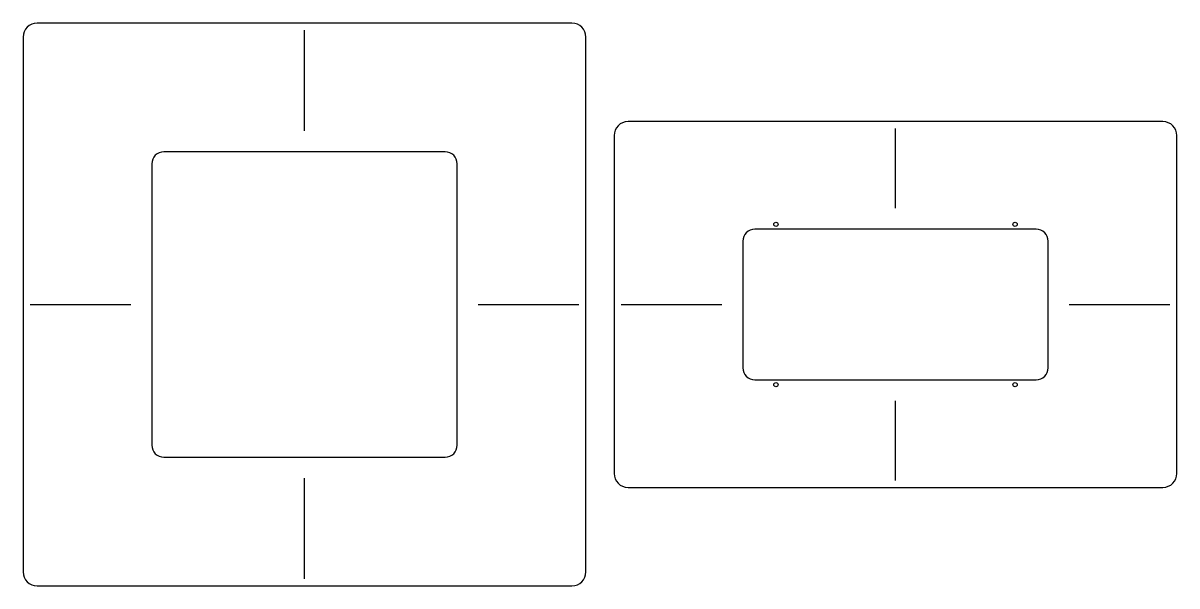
# Model space of a CAD drawing. Header units: millimetres. Extents: x 0 to 820, y -200 to 200.
import ezdxf

# ---------------------------------------------------------------- set-up
doc = ezdxf.new("R2010")
doc.units = ezdxf.units.MM

msp = doc.modelspace()

# ---------------------------------------------------------------- linework, layer by layer
at = {"layer": 'GRAVEREN'}
for p, q in [((200, 123.5), (200, 195)), ((620, 68.5), (620, 125)), ((5, 0), (76.5, 0)), ((323.5, 0), (395, 0)), ((425, 0), (496.5, 0)), ((743.5, 0), (815, 0)), ((620, -125), (620, -68.5)), ((200, -195), (200, -123.5))]:
    msp.add_line(p, q, dxfattribs=at)
at = {"layer": 'SNIJDEN'}
for p, q in [((390, 200), (10, 200)), ((0, 190), (0, -190)), ((400, -190), (400, 190)), ((810, 130), (430, 130)), ((420, 120), (420, -120)), ((820, -120), (820, 120)), ((300, 108.5), (100, 108.5)), ((91.5, 100), (91.5, -100)), ((308.5, -100), (308.5, 100)), ((720, 53.5), (520, 53.5)), ((511.5, 45), (511.5, -45)), ((728.5, -45), (728.5, 45)), ((520, -53.5), (720, -53.5)), ((100, -108.5), (300, -108.5)), ((430, -130), (810, -130)), ((10, -200), (390, -200))]:
    msp.add_line(p, q, dxfattribs=at)
for centre in [(535, 57), (705, 57), (535, -57), (705, -57)]:
    msp.add_circle(centre, 1.5, dxfattribs=at)
for centre, radius, start, end in [((10, 190), 10, 90, 180), ((390, 190), 10, 0, 90), ((430, 120), 10, 90, 180), ((810, 120), 10, 0, 90), ((100, 100), 8.5, 90, 180), ((300, 100), 8.5, 0, 90), ((520, 45), 8.5, 90, 180), ((720, 45), 8.5, 0, 90), ((520, -45), 8.5, 180, 270), ((720, -45), 8.5, 270, 360), ((100, -100), 8.5, 180, 270), ((300, -100), 8.5, 270, 360), ((430, -120), 10, 180, 270), ((810, -120), 10, 270, 360), ((10, -190), 10, 180, 270), ((390, -190), 10, 270, 360)]:
    msp.add_arc(centre, radius, start, end, dxfattribs=at)

doc.saveas('drawing.dxf')
